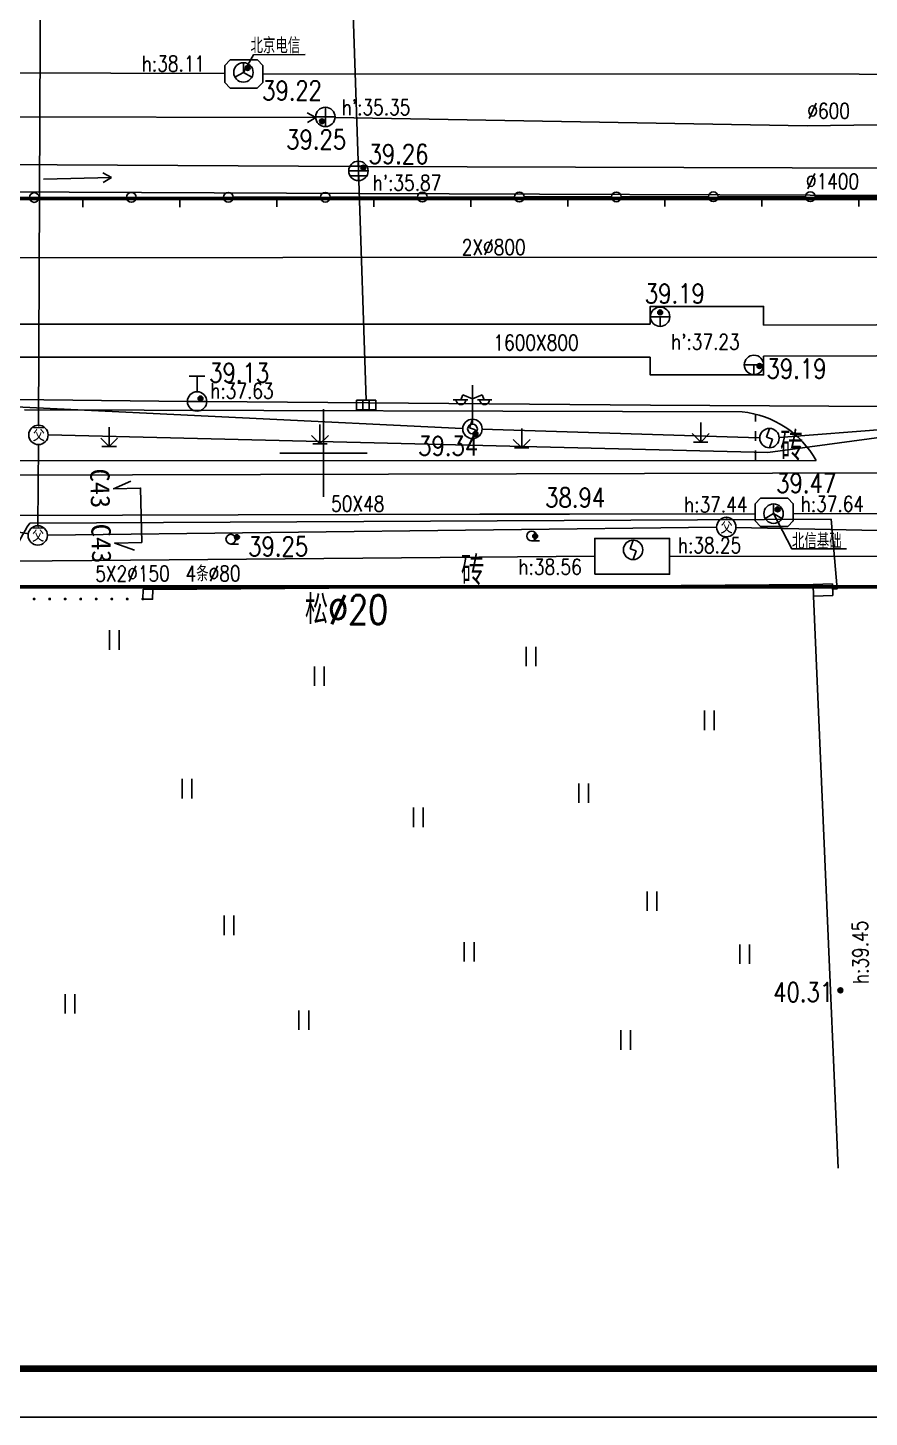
# Model space of a CAD drawing. Header units: inches. Extents: x 505347 to 508499, y 312634 to 313316.
# Drawn here: x 506023.6 to 506067, y 312661.5 to 312733.1 of the extents above; entities that cross this region are included whole.
import ezdxf
from ezdxf.enums import TextEntityAlignment as Align
from ezdxf.lldxf.tags import DXFTag

# ---------------------------------------------------------------- set-up
doc = ezdxf.new("R2010")
doc.units = ezdxf.units.IN
doc.header["$LTSCALE"] = 0.5
doc.header["$MEASUREMENT"] = 0
doc.linetypes.add('ACAD_ISO05W100', pattern=[33, 24, -3, 0, -3, 0, -3])
doc.linetypes.add('XX11', pattern=[2, 1, -1])
for name, color, linetype in [('BJ0', 7, 'Continuous'), ('BJ02', 7, 'Continuous'), ('BJ03', 7, 'Continuous'), ('BJ04', 7, 'Continuous'), ('BJ08', 7, 'Continuous'), ('BJ09', 7, 'Continuous'), ('BJ10', 7, 'Continuous'), ('上水井', 4, 'Continuous'), ('上水管线', 4, 'Continuous'), ('上水高程表', 4, 'Continuous'), ('公安交通井', 163, 'Continuous'), ('公安交通管线', 163, 'Continuous'), ('污水井', 247, 'Continuous'), ('污水注记', 247, 'Continuous'), ('污水管线', 247, 'Continuous'), ('污水高程表', 247, 'Continuous'), ('热力井', 40, 'Continuous'), ('热力注记', 40, 'Continuous'), ('热力管线', 40, 'Continuous'), ('热力高程表', 40, 'Continuous'), ('照明井', 193, 'Continuous'), ('照明管线', 193, 'Continuous'), ('燃气管线', 6, 'Continuous'), ('燃气高程表', 6, 'Continuous'), ('电信井权属', 7, 'Continuous'), ('电信井（北京电信）', 3, 'Continuous'), ('电信井（北信基础）', 3, 'Continuous'), ('电信断面图及编号', 3, 'Continuous'), ('电信注记', 3, 'Continuous'), ('电信管线', 3, 'Continuous'), ('电信高程表', 3, 'Continuous'), ('电力井', 1, 'Continuous'), ('电力注记', 1, 'Continuous'), ('电力管线', 1, 'Continuous'), ('电力高程表', 1, 'Continuous'), ('道路红线', 1, 'Continuous'), ('雨水井', 34, 'Continuous'), ('雨水注记', 34, 'Continuous'), ('雨水管线', 34, 'Continuous'), ('雨水高程表', 34, 'Continuous'), ('雨蓖子', 34, 'Continuous')]:
    doc.layers.add(name, color=color, linetype=linetype)
doc.styles.add('HZ', font='simplex.shx', dxfattribs={"bigfont": 'hztxt'})
doc.styles.get("Standard").update_dxf_attribs({"font": 'txt.shx', "bigfont": 'hztxt.shx'})
doc.styles.add('粗等线', font='simhei.ttf')
tags = doc.linetypes.add('DL', pattern='A,15,-4.925,[130,ltypeshp.shx,S=0.5,R=330,X=-0.15,Y=0.433],0,[130,ltypeshp.shx,S=0.4,R=90,X=0,Y=0],-0.15,[130,ltypeshp.shx,S=0.5,R=150,X=0,Y=-0.433],-4.925,15', length=40).pattern_tags.tags
tags[32:33] = [DXFTag(74, 4), DXFTag(75, 0), DXFTag(340, '0'), DXFTag(46, 1.0), DXFTag(50, 0.0), DXFTag(44, 0.0), DXFTag(45, 0.0)]
tags[30:31] = [DXFTag(74, 4), DXFTag(75, 0), DXFTag(340, '0'), DXFTag(46, 1.0), DXFTag(50, 0.0), DXFTag(44, 0.0), DXFTag(45, 0.0)]
tags[4:5] = [DXFTag(74, 4), DXFTag(75, 0), DXFTag(340, '0'), DXFTag(46, 1.0), DXFTag(50, 0.0), DXFTag(44, 0.0), DXFTag(45, 0.0)]
tags = doc.linetypes.add('DX', pattern='A,15,-5,[130,ltypeshp.shx,S=1,R=330,X=0,Y=0],-5,15', length=40).pattern_tags.tags
tags[16:17] = [DXFTag(74, 4), DXFTag(75, 0), DXFTag(340, '0'), DXFTag(46, 1.0), DXFTag(50, 0.0), DXFTag(44, 0.0), DXFTag(45, 0.0)]
tags[14:15] = [DXFTag(74, 4), DXFTag(75, 0), DXFTag(340, '0'), DXFTag(46, 1.0), DXFTag(50, 0.0), DXFTag(44, 0.0), DXFTag(45, 0.0)]
tags[4:5] = [DXFTag(74, 4), DXFTag(75, 0), DXFTag(340, '0'), DXFTag(46, 1.0), DXFTag(50, 0.0), DXFTag(44, 0.0), DXFTag(45, 0.0)]
tags = doc.linetypes.add('SS', pattern='A,15,-1.9,[130,ltypeshp.shx,S=1,R=330,X=0,Y=0],-1.2,[130,ltypeshp.shx,S=1,R=330,X=0,Y=0],-1.9,15', length=35).pattern_tags.tags
tags[24:25] = [DXFTag(74, 4), DXFTag(75, 0), DXFTag(340, '0'), DXFTag(46, 1.0), DXFTag(50, 0.0), DXFTag(44, 0.0), DXFTag(45, 0.0)]
tags[22:23] = [DXFTag(74, 4), DXFTag(75, 0), DXFTag(340, '0'), DXFTag(46, 1.0), DXFTag(50, 0.0), DXFTag(44, 0.0), DXFTag(45, 0.0)]
tags[4:5] = [DXFTag(74, 4), DXFTag(75, 0), DXFTag(340, '0'), DXFTag(46, 1.0), DXFTag(50, 0.0), DXFTag(44, 0.0), DXFTag(45, 0.0)]
tags = doc.linetypes.add('TRQZ', pattern='A,15,[130,ltypeshp.shx,S=0.6,R=0,X=0,Y=0],-2.5,[133,ltypeshp.shx,S=0.05,R=0,X=0,Y=0],-2.5,[130,ltypeshp.shx,S=0.6,R=0,X=0,Y=0],15', length=35).pattern_tags.tags
tags[28:29] = [DXFTag(74, 4), DXFTag(75, 0), DXFTag(340, '0'), DXFTag(46, 1.0), DXFTag(50, 0.0), DXFTag(44, 0.0), DXFTag(45, 0.0)]

# ---------------------------------------------------------------- blocks, each defined once
blk = doc.blocks.new('B5461')
for q in [(-0.866025, -0.5), (0, 1), (0.866025, -0.5)]:
    blk.add_line((0, 0), q)
blk.add_circle((0, 0), 1)
blk = doc.blocks.new('JT')
at = {"layer": '公安交通井'}
blk.add_circle((0, 0), 0.5, dxfattribs=at)
at = {"layer": '公安交通井', "width": 0.8}
blk.add_text('交', height=0.8, dxfattribs=at).set_placement((-0.304, -0.335, -50.185))
blk = doc.blocks.new('BC028')
for p, q in [((0, 0.5), (0, 4.5)), ((-1.98, 3), (-0.49, 3)), ((-0.99, 3.5), (-1.19, 3)), ((0, 3.1), (-0.99, 3.5)), ((0, 3.1), (1, 3.5)), ((0.5, 3), (2, 3)), ((1, 3.5), (1.2, 3))]:
    blk.add_line(p, q)
blk.add_circle((0, 0), 0.5)
for centre in [(-1.19, 3), (1.25, 3)]:
    blk.add_arc(centre, 0.5, 179, 0)
blk = doc.blocks.new('B8211')
blk.add_hatch(color=256).paths.add_polyline_path([(0.25, 0, 1), (-0.25, 0, 1)])
blk.add_circle((0, 0), 0.25)
blk = doc.blocks.new('BC112')
for p, q in [((-0.49, -0.99), (-0.49, 1.01)), ((0.51, -0.99), (0.51, 1.01))]:
    blk.add_line(p, q)
blk = doc.blocks.new('B547')
at = {"linetype": 'Continuous'}
for p, q in [((0, 1), (-0.31427, 0.111111)), ((-0.31427, 0.111111), (0.31427, -0.111111)), ((0, -1), (0.31427, -0.111111))]:
    blk.add_line(p, q, dxfattribs=at)
blk.add_circle((0, 0), 1)
blk = doc.blocks.new('B545')
for p, q in [((-1, 0), (1, 0)), ((0, -1), (0, 0))]:
    blk.add_line(p, q)
blk.add_circle((0, 0), 1)
blk = doc.blocks.new('B5421')
for p, q in [((-1, 0), (1, 0)), ((0, -1), (0, 1))]:
    blk.add_line(p, q)
blk.add_circle((0, 0), 1)
blk = doc.blocks.new('B553')
at = {"linetype": 'Continuous'}
for p, q in [((-0.8, 2.6), (0.8, 2.6)), ((0, 1), (0, 2.6)), ((-1, 0), (1, 0))]:
    blk.add_line(p, q, dxfattribs=at)
blk.add_circle((0, 0), 1, dxfattribs=at)
blk = doc.blocks.new('B552')
for p, q in [((0.984668, 0.518566), (-1.015332, 0.518566)), ((-1.015332, 0.518566), (-1.015332, -0.481434)), ((0.984668, -0.481434), (0.984668, 0.518566)), ((-1.015332, -0.481434), (0.984668, -0.481434))]:
    blk.add_line(p, q)
at = {"linetype": 'Continuous'}
for p, q in [((-0.348666, -0.481434), (-0.348666, 0.518566)), ((0.318001, -0.481434), (0.318001, 0.518566))]:
    blk.add_line(p, q, dxfattribs=at)
blk = doc.blocks.new('B5422')
at = {"linetype": 'Continuous'}
for p, q in [((-1, 0), (1, 0)), ((-0.866025, 0.5), (0.866025, 0.5)), ((0, 1), (0, -1)), ((-0.866025, -0.5), (0.866025, -0.5))]:
    blk.add_line(p, q, dxfattribs=at)
blk.add_circle((0, 0), 1, dxfattribs=at)
blk = doc.blocks.new('111111')
for p, q in [((518343.576, 303505.111), (518748.576, 303505.111)), ((518331.076, 303502.611), (518751.076, 303502.611))]:
    blk.add_line(p, q)
at = {"const_width": 0.35}
blk.add_lwpolyline([(518343.576, 303648.561), (518748.576, 303648.561), (518748.576, 303505.111), (518343.576, 303505.111)], close=True, dxfattribs=at)

msp = doc.modelspace()

# ---------------------------------------------------------------- linework, layer by layer
at = {"color": 1, "const_width": 0.2, "elevation": 82.3}
msp.add_lwpolyline([(506120.326, 312663.999), (506119.068, 312704.265), (505870.783, 312704.265)], dxfattribs=at)
at = {"layer": 'BJ0'}
for q in [(506038.861, 312713.409, 82.3), (506036.611, 312711.159, 82.3), (506038.861, 312708.909, 82.3), (506041.111, 312711.159, 82.3)]:
    msp.add_line((506038.861, 312711.159, 82.3), q, dxfattribs=at)
at = {"layer": 'BJ02'}
for p, q in [((506064.096, 312704.386, 82.3), (506065.095, 312704.415, 82.3)), ((506064.114, 312703.786, 82.3), (506064.096, 312704.386, 82.3)), ((506065.095, 312704.415, 82.3), (506065.113, 312703.815, 82.3)), ((506065.113, 312703.815, 82.3), (506064.114, 312703.786, 82.3))]:
    msp.add_line(p, q, dxfattribs=at)
at = {"layer": 'BJ02', "elevation": 181.803}
msp.add_lwpolyline([(506029.562, 312704.139), (506029.548, 312703.639), (506030.048, 312703.625), (506030.062, 312704.125)], close=True, dxfattribs=at)
at = {"layer": 'BJ02'}
for points, elevation in [([(506030.062, 312704.125), (506064.096, 312704.386)], 181.803), ([(506065.389, 312674.333), (506064.114, 312703.786)], 122.698)]:
    msp.add_lwpolyline(points, dxfattribs=dict(at, elevation=elevation))
at = {"layer": 'BJ04', "linetype": 'Continuous'}
for points, elevation in [([(506019.203, 312724.315), (506023.703, 312724.32)], 82.3), ([(506024.203, 312724.32), (506028.703, 312724.325)], 82.3), ([(506026.453, 312724.322), (506026.453, 312723.822)], 82.3), ([(506029.203, 312724.325), (506033.703, 312724.33)], 82.3), ([(506031.453, 312724.328), (506031.453, 312723.828)], 82.3), ([(506034.203, 312724.33), (506038.703, 312724.335)], 82.3), ([(506036.453, 312724.333), (506036.453, 312723.833)], 82.3), ([(506039.203, 312724.336), (506043.703, 312724.34)], 82.3), ([(506041.453, 312724.338), (506041.453, 312723.838)], 82.3), ([(506044.203, 312724.341), (506048.703, 312724.345)], 82.3), ([(506046.453, 312724.343), (506046.453, 312723.843)], 82.3), ([(506049.203, 312724.346), (506053.703, 312724.35)], 82.3), ([(506051.453, 312724.348), (506051.453, 312723.848)], 82.3), ([(506054.203, 312724.351), (506058.703, 312724.356)], 82.3), ([(506056.453, 312724.353), (506056.453, 312723.853)], 82.3), ([(506059.203, 312724.356), (506063.703, 312724.361)], 82.3), ([(506061.453, 312724.358), (506061.453, 312723.858)], 82.3), ([(506064.203, 312724.361), (506068.703, 312724.366)], 82.3), ([(506066.453, 312724.364), (506066.453, 312723.864)], 82.3), ([(506060.434, 312713.283), (506023.46, 312713.389)], 121.483), ([(506021.304, 312710.763), (506064.244, 312710.782)], 121.327), ([(506023.723, 312707.551), (506065.019, 312707.76)], 121.327), ([(506065.019, 312707.76), (506065.336, 312704.167), (506065.103, 312704.157)], 121.766)]:
    msp.add_lwpolyline(points, dxfattribs=dict(at, elevation=elevation))
at = {"layer": 'BJ04', "linetype": 'Continuous', "elevation": 121.766}
msp.add_lwpolyline([(506064.244, 312710.782, 0.243799), (506060.434, 312713.283)], format="xyb", dxfattribs=at)
at = {"layer": 'BJ04', "linetype": 'XX11', "elevation": 181.804}
msp.add_lwpolyline([(506061.123, 312710.781), (506061.121, 312713.163)], dxfattribs=at)
at = {"layer": 'BJ04', "elevation": 121.327}
msp.add_lwpolyline([(506023.723, 312707.551, 0.139936), (506022.582, 312704.154, -1.017187)], format="xyb", dxfattribs=at)
at = {"layer": 'BJ04', "const_width": 0.075, "elevation": 82.3}
for points in [[(506023.91, 312703.64, 1), (506023.985, 312703.64, 1)], [(506024.71, 312703.64, 1), (506024.785, 312703.64, 1)], [(506025.51, 312703.639, 1), (506025.585, 312703.639, 1)], [(506026.31, 312703.639, 1), (506026.385, 312703.639, 1)], [(506027.11, 312703.639, 1), (506027.185, 312703.639, 1)], [(506027.91, 312703.639, 1), (506027.985, 312703.639, 1)], [(506028.71, 312703.639, 1), (506028.785, 312703.639, 1)], [(506029.51, 312703.639, 1), (506029.585, 312703.639, 1)]]:
    msp.add_lwpolyline(points, format="xyb", close=True, dxfattribs=at)
at = {"layer": 'BJ04', "linetype": 'Continuous'}
for centre in [(506023.953, 312724.32, 82.3), (506028.953, 312724.325, 82.3), (506033.953, 312724.33, 82.3), (506038.953, 312724.335, 82.3), (506043.953, 312724.34, 82.3), (506048.953, 312724.346, 82.3), (506053.953, 312724.351, 82.3), (506058.953, 312724.356, 82.3), (506063.953, 312724.361, 82.3)]:
    msp.add_circle(centre, 0.25, dxfattribs=at)
at = {"layer": 'BJ09'}
for p, q in [((506038.678, 312712.627, 199.381), (506038.678, 312711.627, 199.381)), ((506058.299, 312712.725, 82.3), (506058.299, 312711.725, 82.3)), ((506027.816, 312711.489, 82.3), (506027.381, 312711.924, 82.3)), ((506027.816, 312712.489, 82.3), (506027.816, 312711.489, 82.3)), ((506028.251, 312711.924, 82.3), (506027.816, 312711.489, 82.3)), ((506038.678, 312711.627, 199.381), (506038.243, 312712.062, 199.381)), ((506039.113, 312712.062, 199.381), (506038.678, 312711.627, 199.381)), ((506049.073, 312711.424, 82.3), (506048.638, 312711.859, 82.3)), ((506049.073, 312712.424, 82.3), (506049.073, 312711.424, 82.3)), ((506049.508, 312711.859, 82.3), (506049.073, 312711.424, 82.3)), ((506058.299, 312711.725, 82.3), (506057.864, 312712.16, 82.3)), ((506058.734, 312712.16, 82.3), (506058.299, 312711.725, 82.3)), ((506027.441, 312711.489, 82.3), (506028.191, 312711.489, 82.3)), ((506038.303, 312711.627, 199.381), (506039.053, 312711.627, 199.381)), ((506048.698, 312711.424, 82.3), (506049.448, 312711.424, 82.3)), ((506057.924, 312711.725, 82.3), (506058.674, 312711.725, 82.3))]:
    msp.add_line(p, q, dxfattribs=at)
at = {"layer": 'BJ09', "linetype": 'Continuous'}
for p, q in [((506034.085, 312706.471, 279.056), (506034.485, 312706.471, 259.651)), ((506049.587, 312706.633, 377.82), (506049.987, 312706.633, 358.415))]:
    msp.add_line(p, q, dxfattribs=at)
for centre in [(506034.085, 312706.721, 82.653), (506049.587, 312706.883, 181.417)]:
    msp.add_circle(centre, 0.25, dxfattribs=at)
at = {"layer": '上水管线', "linetype": 'SS', "ltscale": 0.6, "elevation": 82.3}
for points in [[(506031.847, 312713.82), (506018.528, 312713.964)], [(506074.092, 312713.528), (506055.718, 312713.63), (506032.844, 312713.811)]]:
    msp.add_lwpolyline(points, dxfattribs=at)
at = {"layer": '公安交通管线'}
for points, elevation in [([(506024.173, 312712.59), (506024.269, 312736.399)], 121.56), ([(506086.08, 312713.566), (506074.373, 312712.892), (506061.767, 312711.187), (506024.668, 312712.089)], 121.75), ([(506024.167, 312711.593), (506024.139, 312707.415)], 121.75), ([(506023.668, 312706.993), (506021.776, 312707.313), (505999.581, 312707.376)], 121.75), ([(506059.121, 312707.336), (506024.634, 312706.92)], 82.3), ([(506105.61, 312706.366), (506060.111, 312707.331)], 82.3)]:
    msp.add_lwpolyline(points, dxfattribs=dict(at, elevation=elevation))
at = {"layer": '污水管线'}
for p, q in [((506018.869, 312728.48, 82.3), (506038.462, 312728.439, 82.3)), ((506039.451, 312728.437, 82.3), (506063.788, 312728.011, 82.3)), ((506063.788, 312728.011, 82.3), (506086.27, 312728.316, 82.3))]:
    msp.add_line(p, q, dxfattribs=at)
at = {"layer": '污水管线', "elevation": 82.3}
msp.add_lwpolyline([(506038.027, 312728.686), (506038.462, 312728.439), (506038.031, 312728.186)], dxfattribs=at)
at = {"layer": '热力管线', "elevation": 82.3}
for points in [[(506099.662, 312721.258), (506005.299, 312721.216)], [(506055.702, 312717.796), (506055.702, 312718.707), (506061.538, 312718.707), (506061.538, 312717.746)], [(506055.702, 312717.796), (506011.284, 312717.789)], [(506108.067, 312717.883), (506061.536, 312717.746)], [(506061.538, 312716.146), (506061.538, 312715.184), (506055.702, 312715.184), (506055.702, 312716.096)], [(506108.072, 312716.283), (506061.54, 312716.146)], [(506055.702, 312716.096), (506011.284, 312716.089)]]:
    msp.add_lwpolyline(points, dxfattribs=at)
at = {"layer": '照明管线', "elevation": 82.3}
for points in [[(506046.014, 312712.426), (506012.03, 312714.065)], [(506073.847, 312712.852), (506062.339, 312711.966)], [(506061.314, 312711.944), (506047.027, 312712.386)]]:
    msp.add_lwpolyline(points, dxfattribs=at)
at = {"layer": '燃气管线', "linetype": 'TRQZ', "ltscale": 0.5}
msp.add_line((506022.422, 312710.012, 82.3), (506091.229, 312710.199, 82.3), dxfattribs=at)
at = {"layer": '电信井权属', "elevation": 121.518}
msp.add_lwpolyline([(506034.732, 312730.763), (506035.255, 312731.67), (506037.92, 312731.678)], dxfattribs=at)
at = {"layer": '电信井权属', "elevation": 121.766, "flags": 128}
msp.add_lwpolyline([(506062.055, 312708.037), (506063.002, 312706.217), (506065.815, 312706.217)], dxfattribs=at)
at = {"layer": '电信断面图及编号', "elevation": 82.3}
msp.add_lwpolyline([(506029.114, 312706.148), (506028.104, 312706.519), (506029.498, 312706.551), (506029.43, 312709.349), (506028.04, 312709.316), (506028.932, 312709.714)], dxfattribs=at)
at = {"layer": '电信管线', "linetype": 'DX'}
for p, q in [((506033.768, 312731.126, 82.3), (506034.051, 312731.409, 82.3)), ((506034.051, 312731.409, 82.3), (506035.451, 312731.409, 82.3)), ((506035.451, 312731.409, 82.3), (506035.733, 312731.126, 82.3)), ((506033.768, 312730.71, 82.3), (506015.686, 312730.744, 82.3)), ((506033.768, 312730.241, 82.3), (506033.768, 312731.126, 82.3)), ((506035.733, 312731.126, 82.3), (506035.733, 312730.241, 82.3)), ((506035.733, 312730.691, 82.3), (506066.473, 312730.665, 82.3)), ((506066.473, 312730.665, 82.3), (506088.861, 312730.634, 82.3)), ((506034.05, 312729.959, 82.3), (506033.768, 312730.241, 82.3)), ((506035.45, 312729.958, 82.3), (506034.05, 312729.959, 82.3)), ((506035.733, 312730.241, 82.3), (506035.45, 312729.958, 82.3))]:
    msp.add_line(p, q, dxfattribs=at)
at = {"layer": '电信管线', "linetype": 'DX', "elevation": 121.74}
msp.add_lwpolyline([(506061.389, 312708.826), (506061.106, 312708.543), (506061.106, 312707.658), (506061.388, 312707.376), (506062.788, 312707.375), (506063.071, 312707.658), (506063.071, 312708.543), (506062.789, 312708.826)], close=True, dxfattribs=at)
at = {"layer": '电信管线', "linetype": 'DX', "elevation": 121.77}
for points in [[(506028.496, 312707.96), (506015.311, 312707.93)], [(506034.455, 312707.974), (506028.496, 312707.96)], [(506046.923, 312708.002), (506034.455, 312707.974)], [(506051.541, 312708.013), (506046.923, 312708.002)], [(506061.107, 312708.035), (506051.541, 312708.013)], [(506081.928, 312708.016), (506063.071, 312708.036)]]:
    msp.add_lwpolyline(points, dxfattribs=at)
at = {"layer": '电力管线', "linetype": 'DL', "elevation": 82.3}
msp.add_lwpolyline([(506052.84, 312704.912), (506056.692, 312704.912), (506056.692, 312706.764), (506052.84, 312706.764)], close=True, dxfattribs=at)
for points in [[(506026.915, 312705.62), (506008.467, 312705.465)], [(506052.84, 312705.838), (506026.915, 312705.62)], [(506092.641, 312705.79), (506056.692, 312705.838)]]:
    msp.add_lwpolyline(points, dxfattribs=at)
at = {"layer": '道路红线'}
msp.add_line((505870.783, 312704.265, 82.3), (506119.068, 312704.265, 82.3), dxfattribs=at)
at = {"layer": '道路红线', "linetype": 'ACAD_ISO05W100', "const_width": 0.2, "elevation": 82.3}
msp.add_lwpolyline([(505870.783, 312724.265), (506135.952, 312724.265)], dxfattribs=at)
at = {"layer": '雨水管线'}
for p, q in [((506040.682, 312725.917, 82.3), (505994.628, 312726.155, 82.3)), ((506027.93, 312725.344, 82.3), (506027.491, 312725.584, 82.3)), ((506088.861, 312725.764, 82.3), (506040.682, 312725.917, 82.3)), ((505994.089, 312724.757, 82.3), (506040.677, 312724.518, 82.3)), ((506024.43, 312725.266, 82.3), (506027.93, 312725.344, 82.3)), ((506027.93, 312725.344, 82.3), (506027.502, 312725.084, 82.3)), ((506040.677, 312724.518, 82.3), (506088.861, 312724.363, 82.3))]:
    msp.add_line(p, q, dxfattribs=at)
at = {"layer": '雨水管线', "elevation": 82.3}
for points in [[(506040.66, 312725.688), (506040.363, 312734.789)], [(506040.66, 312725.688), (506041.053, 312713.884)]]:
    msp.add_lwpolyline(points, dxfattribs=at)

# ---------------------------------------------------------------- block references
msp.add_blockref('111111', (-12497.139, 9158.888, 82.3))
at = {"layer": 'BJ03', "linetype": 'Continuous', "xscale": 0.5, "yscale": 0.5, "zscale": 0.5}
msp.add_blockref('BC028', (506046.538, 312712.401, 121.637), dxfattribs=at)
at = {"layer": 'BJ08', "xscale": 0.5, "yscale": 0.5, "zscale": 0.5}
for p in [(506034.95, 312730.993, 121.52), (506038.785, 312728.246, 121.55), (506040.913, 312725.855, 121.56), (506056.208, 312718.402, 121.49), (506061.327, 312715.641, 121.49), (506032.518, 312713.97, 121.43), (506046.694, 312712.141, 121.64), (506062.265, 312708.255, 121.77), (506034.398, 312706.823, 121.553), (506049.765, 312706.876, 121.236), (506065.499, 312683.484, 122.61)]:
    msp.add_blockref('B8211', p, dxfattribs=at)
at = {"layer": 'BJ09', "linetype": 'Continuous', "xscale": 0.5, "yscale": 0.5, "zscale": 0.5}
for p in [(506028.072, 312701.525, 121.555), (506049.543, 312700.679, 121.555), (506038.637, 312699.657, 121.555), (506058.745, 312697.386, 121.555), (506031.821, 312693.866, 121.555), (506052.27, 312693.639, 121.555), (506043.749, 312692.39, 121.555), (506055.791, 312688.075, 121.555), (506033.979, 312686.826, 121.555), (506046.362, 312685.463, 121.555), (506060.563, 312685.349, 121.555), (506025.79, 312682.779, 121.555), (506037.842, 312681.943, 121.555), (506054.428, 312680.921, 121.555)]:
    msp.add_blockref('BC112', p, dxfattribs=at)
at = {"layer": '上水井', "xscale": 0.5, "yscale": 0.5, "zscale": 0.5}
msp.add_blockref('B553', (506032.346, 312713.815, 121.428), dxfattribs=at)
at = {"layer": '公安交通井'}
for p in [(506024.171, 312712.091, 121.56), (506059.618, 312707.341, 82.3), (506024.136, 312706.914, 82.16)]:
    msp.add_blockref('JT', p, dxfattribs=at)
at = {"layer": '污水井', "xscale": 0.5, "yscale": 0.5, "zscale": 0.5}
msp.add_blockref('B5421', (506038.957, 312728.468, 121.546), dxfattribs=at)
at = {"layer": '热力井', "xscale": 0.5, "yscale": 0.5, "zscale": 0.5}
for p in [(506056.208, 312718.179, 121.489), (506061.043, 312715.698, 121.49)]:
    msp.add_blockref('B545', p, dxfattribs=at)
at = {"layer": '照明井', "xscale": 0.5, "yscale": 0.5, "zscale": 0.5}
for p in [(506046.538, 312712.401, 121.637), (506061.843, 312711.928, 121.637)]:
    msp.add_blockref('B547', p, dxfattribs=at)
at = {"layer": '电信井（北京电信）', "xscale": 0.5, "yscale": 0.5, "zscale": 0.5}
msp.add_blockref('B5461', (506034.732, 312730.763, 121.518), dxfattribs=at)
at = {"layer": '电信井（北信基础）', "xscale": 0.5, "yscale": 0.5, "zscale": 0.5}
msp.add_blockref('B5461', (506062.055, 312708.037, 121.766), dxfattribs=at)
at = {"layer": '电力井', "xscale": 0.5, "yscale": 0.5, "zscale": 0.5}
msp.add_blockref('B547', (506054.817, 312706.171, 121.648), dxfattribs=at)
at = {"layer": '雨水井', "xscale": 0.5, "yscale": 0.5, "zscale": 0.5}
msp.add_blockref('B5422', (506040.66, 312725.688, 121.559), dxfattribs=at)
at = {"layer": '雨蓖子', "xscale": 0.5, "yscale": 0.5, "zscale": 0.5}
msp.add_blockref('B552', (506041.061, 312713.625, 121.431), dxfattribs=at)

# ---------------------------------------------------------------- texts
at = {"layer": 'BJ08', "style": 'HZ', "width": 0.8}
for s, p in [('39.22', (506035.695, 312729.33, 121.52)), ('39.25', (506036.943, 312726.808, 121.55)), ('39.26', (506041.186, 312726.054, 121.56)), ('39.19', (506055.421, 312718.871, 121.49)), ('39.13', (506032.975, 312714.794, 121.43)), ('39.19', (506061.689, 312715.003, 121.49)), ('39.34', (506043.738, 312711.028, 121.64)), ('39.47', (506062.191, 312709.109, 121.77)), ('38.94', (506050.285, 312708.366, 121.236)), ('39.25', (506034.984, 312705.847, 121.553)), ('40.31', (506062.037, 312682.893, 122.61))]:
    msp.add_text(s, height=1, dxfattribs=at).set_placement(p)
at = {"layer": 'BJ10', "linetype": 'Continuous', "style": 'HZ', "width": 0.8}
for s, p in [('砖', (506062.393, 312710.76, 82.3)), ('砖', (506045.939, 312704.348, 82.3)), ('松%%c20', (506037.903, 312702.344, 82.3))]:
    msp.add_text(s, height=1.5, dxfattribs=at).set_placement(p)
at = {"layer": '上水高程表', "style": 'HZ', "width": 0.8}
msp.add_text('h:37.63', height=0.8, dxfattribs=at).set_placement((506033.026, 312713.964, 82.3))
at = {"layer": '污水注记', "style": 'HZ', "width": 0.8}
msp.add_text('%%C600', height=0.8, dxfattribs=at).set_placement((506063.794, 312728.38, 82.3))
at = {"layer": '污水高程表', "style": 'HZ', "width": 0.8}
msp.add_text("h':35.35", height=0.8, dxfattribs=at).set_placement((506039.799, 312728.565, 82.3))
at = {"layer": '热力注记', "style": 'HZ', "width": 0.8}
msp.add_text('2X%%c800', height=0.8, rotation=0.10415, dxfattribs=at).set_placement((506045.987, 312721.356, 82.3))
at = {"layer": '热力注记', "linetype": 'Continuous', "lineweight": 25, "style": 'HZ', "width": 0.8}
msp.add_text('1600X800', height=0.8, dxfattribs=at).set_placement((506047.619, 312716.446, 82.3))
at = {"layer": '热力高程表', "style": 'HZ', "width": 0.8}
msp.add_text("h':37.23", height=0.8, dxfattribs=at).set_placement((506056.77, 312716.486, 82.3))
at = {"layer": '燃气高程表', "style": 'HZ', "width": 0.8}
msp.add_text('h:39.45', height=0.8, rotation=90.94175, dxfattribs=at).set_placement((506066.956, 312683.814, 82.3))
at = {"layer": '电信井权属', "style": 'HZ', "width": 0.8}
for s, p in [('北京电信', (506035.1, 312731.745, 121.518)), ('北信基础', (506063.002, 312706.217, 121.766))]:
    msp.add_text(s, height=0.8, dxfattribs=at).set_placement(p)
at = {"layer": '电信断面图及编号', "style": '粗等线'}
for p in [(506027.354, 312709.338, 82.3), (506027.415, 312706.497, 82.3)]:
    msp.add_text('C43', height=1, rotation=271.56175, dxfattribs=at).set_placement(p, align=Align.MIDDLE)
at = {"layer": '电信注记', "style": 'HZ', "width": 0.8}
msp.add_text('50X48', height=0.8, rotation=359.82518, dxfattribs=at).set_placement((506039.254, 312708.151, 82.3))
at = {"layer": '电信高程表', "style": 'HZ', "width": 0.8}
for s, p in [('h:38.11', (506029.495, 312730.811, 82.3)), ('h:37.44', (506057.448, 312708.106, 82.3)), ('h:37.64', (506063.453, 312708.136, 82.3))]:
    msp.add_text(s, height=0.8, dxfattribs=at).set_placement(p)
at = {"layer": '电力注记', "style": 'HZ', "width": 0.8}
for s, p in [('4条%%C80', (506031.753, 312704.544, 82.3)), ('5X2%%c150', (506027.101, 312704.534, 82.3))]:
    msp.add_text(s, height=0.8, rotation=0.36012, dxfattribs=at).set_placement(p)
at = {"layer": '电力高程表', "style": 'HZ', "width": 0.8}
for s, p in [('h:38.25', (506057.124, 312706.006, 82.3)), ('h:38.56', (506048.908, 312704.896, 82.3))]:
    msp.add_text(s, height=0.8, dxfattribs=at).set_placement(p)
at = {"layer": '雨水注记', "style": 'HZ', "width": 0.8}
msp.add_text('%%c1400', height=0.8, rotation=359.70206, dxfattribs=at).set_placement((506063.718, 312724.759, 82.3))
at = {"layer": '雨水高程表', "style": 'HZ', "width": 0.8}
msp.add_text("h':35.87", height=0.8, dxfattribs=at).set_placement((506041.392, 312724.675, 82.3))

doc.saveas('drawing.dxf')
